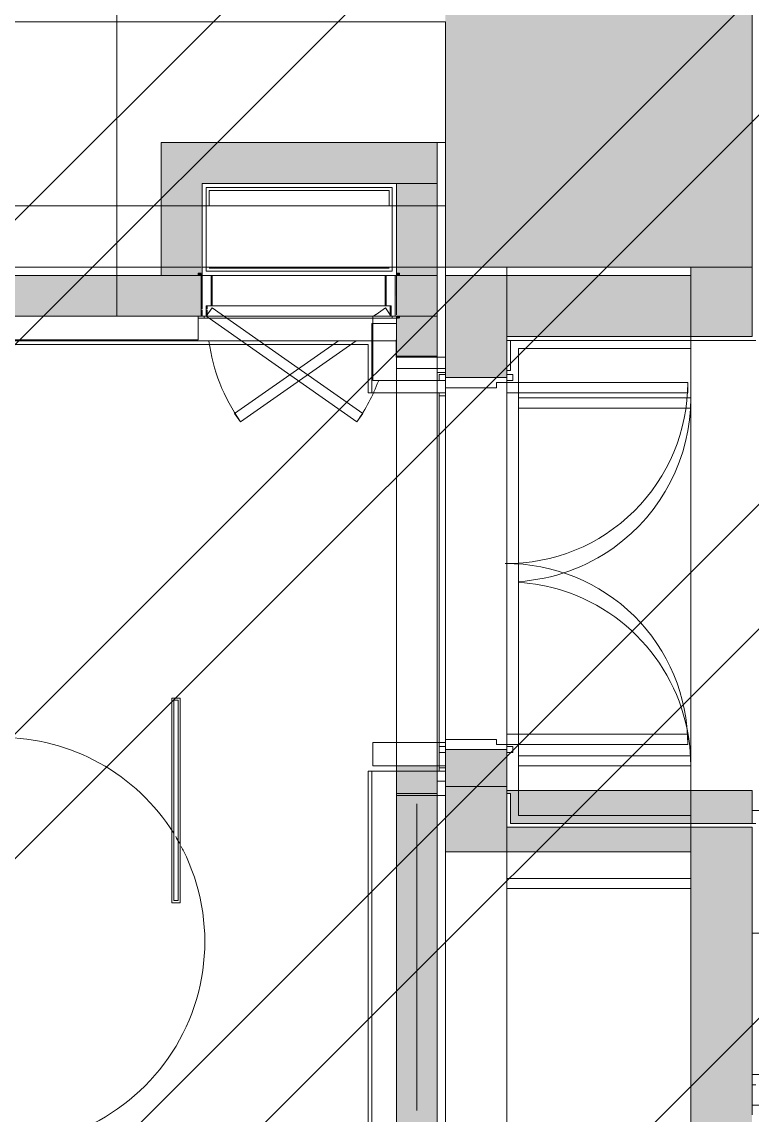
# Model space of a CAD drawing. Header units: millimetres. Extents: x -57519 to 497916, y -349472 to 446842.
# Drawn here: x 321881 to 325453, y 25959 to 31307 of the extents above; entities that cross this region are included whole.
import ezdxf

# ---------------------------------------------------------------- set-up
doc = ezdxf.new("R2010")
doc.units = ezdxf.units.MM
for name, color, linetype, lineweight in [('A-CLNG', 13, 'Continuous', 5), ('A-DETL-GENF', 92, 'Continuous', 5), ('A-DOOR', 31, 'Continuous', 5), ('A-DOOR-FRAM', 31, 'Continuous', 5), ('A-FLOR', 192, 'Continuous', 5), ('A-GLAZ', 151, 'Continuous', 5), ('A-WALL', 113, 'Continuous', 20), ('A-WALL-PATT', 111, 'Continuous', 20), ('E-LITE-EQPM', 33, 'Continuous', 5), ('S-COLS', 52, 'Continuous', 20)]:
    doc.layers.add(name, color=color, linetype=linetype, lineweight=lineweight)

# ---------------------------------------------------------------- blocks, each defined once
blk = doc.blocks.new('DLN-Access Panel__AP13_ - _AP13_ 900 x 1100 _WH_-16311033-SITE COVERAGE')
at = {"layer": 'A-DOOR'}
for p, q in [((-278.6, 220), (287.2, 616.2)), ((287.2, 616.2), (315.9, 575.3)), ((315.9, 575.3), (-191.4, 220)), ((-490, 100), (-490, 110)), ((-490, 110), (-490, 100)), ((-475, 110), (-485.3, 110)), ((-475, 110), (-485.3, 110)), ((-475, 100), (-490, 100)), ((-490, 100), (-475, 100)), ((-460.8, 100), (-470, 100)), ((-470, 100), (480, 100)), ((460, 100), (-460, 100)), ((-460, 100), (-450, 100)), ((-450, 100), (-460, 100)), ((-445.8, 94), (-450, 100)), ((-450, 100), (450, 100)), ((-355, 100), (-450, 100)), ((-421.3, 59), (-445.1, 93)), ((-375.8, 90.9), (-421.3, 59)), ((-362.8, 100), (-374.2, 92.1)), ((450, 100), (-355, 100)), ((450, 100), (460, 100)), ((460, 100), (450, 100)), ((475, 100), (460, 100)), ((490, 100), (480, 100)), ((480, 100), (490, 100)), ((-475, -100), (-490, -100)), ((-475, -100), (-490, -100)), ((-490, -110), (-490, -103)), ((-490, -103), (-490, -110)), ((475, -100), (-470, -100)), ((-460, -100), (-470, -100)), ((-425, -100), (-455, -100)), ((-455, -100), (455, -100)), ((-425, -100), (-455, -100)), ((425, -100), (-425, -100)), ((425, -100), (-425, -100)), ((455, -100), (425, -100)), ((455, -100), (425, -100)), ((475, -100), (460, -100)), ((490, -100), (480, -100)), ((490, -100), (480, -100)), ((490, -110), (490, -100)), ((490, -110), (490, -100)), ((-475, -110), (-490, -110)), ((-490, -110), (-475, -110)), ((490, -110), (479.9, -110)), ((479.9, -110), (490, -110))]:
    blk.add_line(p, q, dxfattribs=at)
for start, end in [(7.7602, 35), (359.5, 0.0074)]:
    blk.add_arc((-450, 100), 900, start, end, dxfattribs=at)
at = {"layer": 'A-DOOR-FRAM'}
for p, q in [((-475, 93.9), (-475, -100)), ((-475, 93.9), (-475, -100)), ((-470, 100), (-460.8, 100)), ((475, 100), (-470, 100)), ((-460, 100), (-450, 100)), ((-450, 94.1), (-450, 100)), ((-450, 100), (450, 100)), ((-450, 94.1), (-450, 100)), ((-450, 100), (450, 100)), ((-450, 100), (450, 100)), ((-450, 50), (-450, 93.2)), ((-450, 50), (-450, 93.2)), ((450, 70.3), (450, 100)), ((450, 100), (460, 100)), ((450, 100), (450, 70.3)), ((450, 50), (450, 65.8)), ((450, 65.8), (450, 50)), ((460, 100), (475, 100)), ((475, 100), (475, 69.7)), ((475, 69.7), (475, 100)), ((475, 65), (475, -100)), ((475, -100), (475, 65)), ((-450, 50), (-425, 50)), ((450, 50), (-450, 50)), ((-425, -100), (-425, 50)), ((-425, 50), (425, 50)), ((-425, -100), (-425, 50)), ((425, 50), (-425, 50)), ((-425, 50), (425, 50)), ((425, -100), (425, 50)), ((425, 50), (425, -100)), ((425, 50), (450, 50)), ((-470, -100), (475, -100)), ((-470, -100), (-460, -100)), ((-455, -100), (-425, -100)), ((-425, -100), (425, -100)), ((425, -100), (-425, -100)), ((-425, -100), (425, -100)), ((425, -100), (455, -100)), ((460, -100), (475, -100))]:
    blk.add_line(p, q, dxfattribs=at)
blk = doc.blocks.new('DLN-Double Door__X03_ - _M32_1800 x 2000 _WH_-16954914-SITE COVERAGE')
at = {"layer": 'A-DOOR'}
for p, q in [((-900, 208), (-900, 1050)), ((-850, 1050), (-850, 208)), ((850, 1050), (850, 208)), ((900, 208), (900, 1050)), ((-850, 150), (-900, 150)), ((850, 150), (900, 150))]:
    blk.add_line(p, q, dxfattribs=at)
for centre, start, end in [((-900, 150), 35.7, 90), ((900, 150), 90, 162.4), ((-900, 150), 3.7572, 35.7), ((900, 150), 162.4, 176.2428)]:
    blk.add_arc(centre, 900, start, end, dxfattribs=at)
at = {"layer": 'A-DOOR-FRAM'}
for p, q in [((-926.3, 150), (-940, 150)), ((820, 150), (-940, 150)), ((-910, 150), (-925, 150)), ((-925, 150), (820, 150)), ((-900, 150), (-925, 150)), ((-910, 150), (820, 150)), ((820, 150), (-900, 150)), ((940, 150), (820, 150)), ((820, 150), (910, 150)), ((820, 150), (925, 150)), ((900, 150), (820, 150)), ((900, 150), (925, 150)), ((910, 150), (925, 150)), ((925, 150), (940, 150)), ((-910, -150), (-910, -180)), ((-910, -150), (-910, -180)), ((910, -180), (910, -151.3)), ((910, -180), (910, -151.3)), ((-910, -180), (-925, -180)), ((925, -180), (-925, -180)), ((-910, -180), (910, -180)), ((910, -180), (925, -180))]:
    blk.add_line(p, q, dxfattribs=at)
blk = doc.blocks.new('DLN_Gate Door-01 - DLN_Gate Door-01-12661659-SITE COVERAGE')
at = {"layer": 'A-DOOR'}
for start, end in [(81.8182, 114.5455), (16.3636, 81.8182), (114.5455, 117.7938), (122.055, 180), (118.8591, 120.9897), (0, 16.3636)]:
    blk.add_arc((499.4, 75), 998.2, start, end, dxfattribs=at)
blk = doc.blocks.new('Family4 - Family4-12372466-SITE COVERAGE')
at = {"layer": 'E-LITE-EQPM'}
for p, q in [((-20, 500), (-20, -500)), ((20, 500), (-20, 500)), ((-10, -490), (-10, 490)), ((-10, 490), (10, 490)), ((10, 490), (10, -490)), ((20, -500), (20, 500)), ((-20, -500), (20, -500)), ((10, -490), (-10, -490))]:
    blk.add_line(p, q, dxfattribs=at)
blk = doc.blocks.new('DLN-Access Panel__AP13_ - _AP13_ 900 x 1100 _WH_-16310694-SITE COVERAGE')
at = {"layer": 'A-DOOR'}
for p, q in [((-490, 100), (-490, 110)), ((-490, 110), (-490, 100)), ((-470, 110), (-490, 110)), ((-490, 110), (-474.9, 110)), ((490, 110), (480, 110)), ((480, 110), (490, 110)), ((490, 100), (490, 110)), ((490, 100), (490, 110)), ((-490, 100), (-470, 100)), ((-490, 100), (-475, 100)), ((-470, 100), (-460, 100)), ((460, 100), (-460, 100)), ((-460, 100), (-425, 100)), ((-460, 100), (-450, 100)), ((-450, 100), (-425, 100)), ((-425, 100), (425, 100)), ((-425, 100), (425, 100)), ((425, 100), (460, 100)), ((425, 100), (450, 100)), ((450, 100), (460, 100)), ((460, 100), (475, 100)), ((480, 100), (490, 100)), ((480, 100), (490, 100)), ((-490, -110), (-490, -100)), ((490, -100), (-490, -100)), ((-490, -100), (-475, -100)), ((-475, -100), (-460, -100)), ((-460, -100), (-460, -110)), ((-460, -100), (460, -100)), ((-450, -100), (-460, -100)), ((-460, -110), (-460, -100)), ((-460, -100), (-450, -100)), ((-421.3, -59), (-450, -100)), ((-450, -100), (-435.7, -110)), ((364.9, -100), (-450, -100)), ((-450, -100), (364.9, -100)), ((-348.5, -110), (-421.3, -59)), ((379.9, -100), (364.9, -100)), ((364.9, -100), (379.9, -100)), ((450, -100), (379.9, -100)), ((379.9, -100), (450, -100)), ((460, -100), (450, -100)), ((450, -100), (460, -100)), ((460, -100), (460, -110)), ((460, -100), (475, -100)), ((480, -100), (490, -100)), ((490, -110), (490, -100)), ((490, -110), (490, -100)), ((-490, -110), (490, -110)), ((-490, -110), (-460, -110)), ((460, -110), (-460, -110)), ((-460, -110), (364.9, -110)), ((-460, -110), (364.9, -110)), ((-435.7, -110), (287.2, -616.2)), ((315.9, -575.3), (-348.5, -110)), ((480, -110), (490, -110)), ((287.2, -616.2), (315.9, -575.3))]:
    blk.add_line(p, q, dxfattribs=at)
for start, end in [(359.9926, 0.5), (325, 339.3248)]:
    blk.add_arc((-450, -100), 900, start, end, dxfattribs=at)
at = {"layer": 'A-DOOR-FRAM'}
for p, q in [((-475, 100), (-475, -100)), ((-475, 100), (-475, -100)), ((-460, 100), (-470, 100)), ((-425, 100), (-460, 100)), ((-425, -50), (-425, 100)), ((-425, -50), (-425, 100)), ((-425, 100), (425, 100)), ((425, 100), (-425, 100)), ((425, 100), (-425, 100)), ((425, -50), (425, 100)), ((425, 100), (425, -50)), ((460, 100), (425, 100)), ((475, 100), (460, 100)), ((475, 100), (475, -100)), ((475, -100), (475, 100)), ((-450, -100), (-450, -50)), ((-450, -100), (-450, -50)), ((-450, -50), (450, -50)), ((-425, -50), (-450, -50)), ((425, -50), (-425, -50)), ((-425, -50), (425, -50)), ((425, -50), (-425, -50)), ((450, -50), (425, -50)), ((450, -100), (450, -50)), ((450, -50), (450, -100)), ((-475, -100), (475, -100)), ((-460, -100), (-475, -100)), ((-450, -100), (-460, -100)), ((450, -100), (-450, -100)), ((364.9, -100), (-450, -100)), ((364.9, -100), (-450, -100)), ((379.9, -100), (364.9, -100)), ((379.9, -100), (364.9, -100)), ((450, -100), (379.9, -100)), ((450, -100), (379.9, -100)), ((460, -100), (450, -100)), ((475, -100), (460, -100))]:
    blk.add_line(p, q, dxfattribs=at)
blk = doc.blocks.new('DLN-Double Door__X03_ - _M52_1800 x 2450 _WH_-16954923-SITE COVERAGE')
at = {"layer": 'A-DOOR'}
for p, q in [((-835, -150), (-885, -150)), ((-885, -150), (-885, -1035)), ((-835, -1035), (-835, -150)), ((835, -150), (885, -150)), ((835, -1035), (835, -150)), ((885, -150), (885, -1035)), ((-885, -1035), (-835, -1035)), ((885, -1035), (835, -1035))]:
    blk.add_line(p, q, dxfattribs=at)
for centre, start, end in [((-885, -150), 270, 0.5), ((885, -150), 179.5, 270)]:
    blk.add_arc(centre, 885, start, end, dxfattribs=at)
at = {"layer": 'A-DOOR-FRAM'}
for p, q in [((-895, 180), (-925, 180)), ((-925, 180), (-925, 150)), ((-895, 150), (-895, 180)), ((925, 180), (895, 180)), ((895, 180), (895, 150)), ((925, 150), (925, 180)), ((-925, 150), (-895, 150)), ((-895, 150), (-910, 150)), ((-860, 150), (-910, 150)), ((-910, 150), (-910, -150)), ((-910, -150), (-910, 150)), ((-895, 150), (-910, 150)), ((-875, 150), (-890, 150)), ((-860, 150), (-875, 150)), ((-860, -100), (-860, 150)), ((-860, 150), (-860, -100)), ((860, 150), (860, -100)), ((910, 150), (860, 150)), ((860, -100), (860, 150)), ((860, 150), (895, 150)), ((895, 150), (925, 150)), ((895, 150), (910, 150)), ((895, 150), (910, 150)), ((910, 150), (925, 150)), ((910, -150), (910, 150)), ((910, 150), (910, -150)), ((-885, -150), (-885, -100)), ((-885, -100), (-860, -100)), ((-885, -100), (-860, -100)), ((-885, -100), (-885, -150)), ((860, -100), (885, -100)), ((885, -100), (860, -100)), ((885, -100), (885, -150)), ((885, -150), (885, -100)), ((-895, -150), (-925, -150)), ((-925, -150), (-925, -180)), ((-925, -180), (-925, -150)), ((-925, -150), (-910, -150)), ((-910, -150), (-895, -150)), ((-910, -150), (-885, -150)), ((-910, -150), (-895, -150)), ((-895, -180), (-895, -150)), ((-895, -150), (-895, -180)), ((-895, -150), (-885, -150)), ((885, -150), (910, -150)), ((895, -150), (885, -150)), ((925, -150), (895, -150)), ((895, -150), (895, -180)), ((910, -150), (895, -150)), ((895, -180), (895, -150)), ((910, -150), (895, -150)), ((925, -150), (910, -150)), ((925, -180), (925, -150)), ((925, -150), (925, -180)), ((-925, -180), (-895, -180)), ((-895, -180), (-925, -180)), ((895, -180), (925, -180)), ((895, -180), (925, -180))]:
    blk.add_line(p, q, dxfattribs=at)
blk = doc.blocks.new('DLN_Louvre - 1600x500_WH_-15604522-SITE COVERAGE')
at = {"layer": 'A-GLAZ'}
blk.add_line((-750, 0), (750, 0), dxfattribs=at)

msp = doc.modelspace()

# ---------------------------------------------------------------- hatches: boundary and pattern name
at = {"layer": 'A-DETL-GENF'}
h = msp.add_hatch(dxfattribs=at)
h.set_pattern_fill('FP_40', color=250, style=0, pattern_type=2)
h.set_pattern_definition([(45, (248763.4, 0), (-1257.236, 1257.236), []), (45, (248763.4, 1905), (-1257.236, 1257.236), [])])
h.paths.add_polyline_path([(325750.1, -8642.5), (328562.7, -8642.5), (328562.7, 4657.5), (341312.7, 4657.5), (341312.7, 30557.5), (342712.7, 30557.5), (342712.7, 48907.7), (339962.7, 48907.7), (339962.7, 52157.5), (338962.7, 52157.5), (338962.7, 53757.5), (297512.7, 53757.5), (297512.7, 52247.5), (286277.7, 52247.5), (286277.7, 34407.5), (285902.7, 34407.5), (285902.7, 7407.5), (286277.7, 7407.5), (286277.7, -2267.5), (315555.2, -2267.5), (315555.2, -8642.5), (321257.1, -8642.5)], flags=0)
at = {"layer": 'A-WALL-PATT', "lineweight": 5, "transparency": 33554560}
for points in [[(322742.7, 30067.5), (322742.7, 30077.5), (322762.7, 30082.7), (322762.7, 30717.5), (322562.7, 30717.5), (322562.7, 30067.5)], [(322762.7, 30517.5), (323712.7, 30517.5), (323712.7, 30717.5), (322762.7, 30717.5), (322762.7, 30671.5)], [(323722.7, 30067.5), (323912.7, 30067.5), (323912.7, 30717.5), (323712.7, 30717.5), (323712.7, 30077.5), (323722.7, 30077.5)], [(322757.7, 30067.5), (322762.7, 30067.5), (322757.7, 30077.5), (322742.7, 30077.5), (322742.7, 30067.5)], [(323722.7, 30067.5), (323722.7, 30077.5), (323712.7, 30077.5), (323712.7, 30067.5)], [(324346, 29767.5), (325152.7, 29767.5), (325152.7, 30067.5), (323952.7, 30067.5), (323952.7, 29767.5), (324252.7, 29767.5)], [(323712.7, 29667.5), (323912.7, 29667.5), (323912.7, 29867.5), (323722.7, 29867.5), (323722.7, 29857.5), (323712.7, 29857.5), (323712.7, 29752.5)], [(323722.7, 29857.5), (323722.7, 29867.5), (323712.7, 29867.5), (323712.7, 29857.5)], [(323712.7, 11797.5), (323912.7, 11797.5), (323912.7, 27667.5), (323712.7, 27667.5), (323712.7, 11829.1)], [(324626.8, 27247.5), (325452.7, 27247.5), (325452.7, 27367.5), (324252.7, 27367.5), (324252.7, 27532.5), (324270.7, 27532.5), (324270.7, 27385.5), (325452.7, 27385.5), (325452.7, 27547.5), (323952.7, 27547.5), (323952.7, 27247.5), (324270.7, 27247.5)], [(325452.7, 25440.8), (325452.7, 27247.5), (325152.7, 27247.5), (325152.7, 25440.8), (325188.5, 25440.8)]]:
    msp.add_hatch(color=253, dxfattribs=at).paths.add_polyline_path(points, flags=0)
h = msp.add_hatch(color=253, dxfattribs=at)
h.paths.add_polyline_path([(312271, 29867.5), (316840.2, 29867.5), (316840.2, 30067.5), (311752.7, 30067.5), (311752.7, 29867.5)], flags=0)
h.paths.add_polyline_path([(323912.7, 29867.5), (323912.7, 30067.5), (323707.7, 30067.5), (323712.7, 29867.5), (323784.4, 29867.5)], flags=0)
h.paths.add_polyline_path([(317450.2, 29867.5), (322757.7, 29867.5), (322757.7, 30067.5), (317450.2, 30067.5)], flags=0)
at = {"layer": 'A-WALL-PATT', "lineweight": 5, "transparency": 33554432}
msp.add_hatch(color=253, dxfattribs=at).paths.add_polyline_path([(325452.7, 29767.5), (325452.7, 30107.5), (325152.7, 30107.5), (325152.7, 29767.5), (325188.5, 29767.5)], flags=0)
at = {"layer": 'A-WALL-PATT', "lineweight": 5, "transparency": 33554560}
h = msp.add_hatch(color=253, dxfattribs=at)
h.paths.add_polyline_path([(324065.2, 27547.5), (324252.7, 27547.5), (324252.7, 27747.5), (323952.7, 27747.5), (323952.7, 27547.5)], flags=0)
h.paths.add_polyline_path([(323952.7, 29567.5), (324252.7, 29567.5), (324252.7, 29767.5), (323952.7, 29767.5), (323952.7, 29582.5)], flags=0)
at = {"layer": 'S-COLS', "transparency": 33554432}
msp.add_hatch(color=9, dxfattribs=at).paths.add_polyline_path([(323952.7, 30107.5), (325452.7, 30107.5), (325452.7, 31607.5), (323952.7, 31607.5), (323952.7, 30377.1)], flags=0)

# ---------------------------------------------------------------- linework, layer by layer
at = {"layer": 'A-CLNG'}
for p, q in [((325452.7, 30657.5), (325452.7, 30107.5)), ((325452.7, 29767.5), (325452.7, 30107.5)), ((324252.7, 27532.5), (324252.7, 29493.8)), ((325452.7, 26107.5), (325452.7, 27367.5)), ((327602.7, 26007.5), (325452.7, 26007.5)), ((325452.7, 25960.9), (325452.7, 26007.5))]:
    msp.add_line(p, q, dxfattribs=at)
at = {"layer": 'A-FLOR'}
for p, q in [((325452.7, 33732.5), (325452.7, 30992.7)), ((325452.7, 30992.7), (325452.7, 31554.7)), ((323952.7, 30107.5), (323952.7, 31307.5)), ((325452.7, 30992.1), (325452.7, 30807.5)), ((325452.7, 30657.5), (325452.7, 30992.1)), ((323912.7, 30717.5), (323952.7, 30717.5)), ((323952.7, 30717.5), (323952.7, 23040.8)), ((325452.7, 30657.5), (325452.7, 30107.5)), ((322762.7, 30517.5), (322762.7, 30377.1)), ((323712.7, 30087.5), (323712.7, 30517.5)), ((325452.7, 30457.5), (325452.7, 29788.2)), ((322761.5, 30407.5), (316290.2, 30407.5)), ((323952.7, 30407.5), (322762.7, 30407.5)), ((316290.2, 30107.5), (322758.2, 30107.5)), ((317340.2, 30067.5), (322757.7, 30067.5)), ((324252.7, 30107.5), (322762.7, 30107.5)), ((322762.7, 30067.5), (323707.7, 30067.5)), ((323712.7, 30067.5), (323912.7, 30067.5)), ((325152.7, 30107.5), (323952.7, 30107.5)), ((324252.7, 23040.8), (324252.7, 30107.5)), ((325452.7, 30107.5), (325152.7, 30107.5)), ((325152.7, 30107.5), (325152.7, 29767.5)), ((325152.7, 30067.5), (325152.7, 30082.7)), ((325452.7, 30107.5), (325452.7, 29788.2)), ((316840.2, 29867.5), (323707.7, 29867.5)), ((323707.7, 29867.5), (317450.2, 29867.5)), ((323712.7, 23040.8), (323712.7, 29752.5)), ((325152.7, 29767.5), (325152.7, 23040.8)), ((325452.7, 29767.5), (325152.7, 29767.5)), ((323912.7, 29667.5), (323912.7, 29592.5)), ((323952.7, 29667.5), (323952.7, 27767.5)), ((323952.7, 29592.5), (323912.7, 29592.5)), ((323952.7, 27667.5), (323952.7, 29592.5)), ((324252.7, 29567.5), (323952.7, 29567.5)), ((324252.7, 29507.5), (324252.7, 29493.8)), ((323952.7, 27747.5), (323952.7, 27762.5)), ((323952.7, 27727.4), (323952.7, 27567.5)), ((323912.7, 27592.5), (323912.7, 9397.5)), ((323912.7, 27592.5), (323952.7, 27592.5)), ((323952.7, 27567.5), (324252.7, 27567.5)), ((324252.7, 27547.5), (325452.7, 27547.5)), ((325452.7, 27547.5), (325452.7, 27385.5)), ((336802.7, 27449.5), (325452.7, 27449.5)), ((325452.7, 27367.5), (325452.7, 26157.5)), ((325452.7, 27367.5), (325452.7, 26107.5)), ((325152.7, 27117.5), (324252.7, 27117.5)), ((336802.7, 26849.5), (325452.7, 26849.5)), ((325452.7, 26661.9), (325452.7, 25960.9)), ((325452.7, 26007.5), (325452.7, 26007.5))]:
    msp.add_line(p, q, dxfattribs=at)
at = {"layer": 'A-FLOR', "color": 254}
for p, q in [((322345.1, 30345.8), (322345.1, 31607.5)), ((322345.1, 29867.5), (322345.1, 30344))]:
    msp.add_line(p, q, dxfattribs=at)
at = {"layer": 'A-WALL', "lineweight": 5}
for p, q in [((317890.2, 31307.5), (322702.7, 31307.5)), ((322562.7, 30717.5), (322562.7, 30067.5)), ((323912.7, 30717.5), (322562.7, 30717.5)), ((323912.7, 29667.5), (323912.7, 30717.5)), ((325452.7, 30107.5), (325452.7, 30657.5)), ((322762.7, 30517.5), (323912.7, 30517.5)), ((323692.7, 30497.5), (322782.7, 30497.5)), ((322782.7, 30497.5), (322782.7, 30087.5)), ((323692.7, 30087.5), (323692.7, 30497.5)), ((322797.7, 30482.5), (322797.7, 30407.5)), ((323677.7, 30482.5), (322797.7, 30482.5)), ((323677.7, 30407.5), (323677.7, 30482.5)), ((322762.7, 30067.5), (322762.7, 30377.1)), ((323912.7, 30067.5), (316290.2, 30067.5)), ((322757.7, 29867.5), (322757.7, 30067.5)), ((322762.7, 29902.5), (322762.7, 30067.5)), ((322782.7, 30087.5), (323692.7, 30087.5)), ((322782.7, 30087.5), (323692.7, 30087.5)), ((323692.7, 30067.5), (322782.7, 30067.5)), ((322797.7, 30102.5), (323677.7, 30102.5)), ((323707.7, 30067.5), (323707.7, 29867.5)), ((323712.7, 30087.5), (323712.7, 30067.5)), ((323712.7, 30067.5), (323712.7, 29873.6)), ((323912.7, 30067.5), (323912.7, 29672.5)), ((325152.7, 30067.5), (323952.7, 30067.5)), ((323952.7, 30067.5), (323952.7, 29667.5)), ((325152.7, 30082.7), (325152.7, 30067.5)), ((325452.7, 29767.5), (325452.7, 30107.5)), ((322762.7, 29867.5), (322762.7, 29897.8)), ((307477.7, 29867.5), (323912.7, 29867.5)), ((323712.7, 29752.5), (323712.7, 29867.5)), ((323592.7, 29492.5), (323592.7, 29832.5)), ((323712.7, 29832.5), (323592.7, 29832.5)), ((323712.7, 29832.5), (323712.7, 29672.5)), ((323712.7, 29747.5), (316290.2, 29747.5)), ((323712.7, 29767.5), (323712.7, 29667.5)), ((324252.7, 29767.5), (325152.7, 29767.5)), ((324252.7, 29507.5), (324252.7, 29767.5)), ((325470.7, 29749.5), (324252.7, 29749.5)), ((324270.7, 29749.5), (324270.7, 29602.5)), ((323574.7, 29729.5), (316290.2, 29729.5)), ((323574.7, 29492.5), (323574.7, 29729.5)), ((325152.7, 29709.5), (324310.7, 29709.5)), ((324310.7, 29709.5), (324310.7, 27425.5)), ((325152.7, 29709.5), (325152.7, 29493.8)), ((323912.7, 29672.5), (323712.7, 29672.5)), ((323712.7, 29667.5), (323712.7, 21532.5)), ((323912.7, 29612.5), (323912.7, 29667.5)), ((323912.7, 11797.5), (323912.7, 29667.5)), ((323712.7, 29612.5), (323912.7, 29612.5)), ((323912.7, 29612.5), (323952.7, 29612.5)), ((324270.7, 29602.5), (324252.7, 29602.5)), ((323912.7, 29492.5), (323574.7, 29492.5)), ((323952.7, 29492.5), (323914.7, 29492.5)), ((324252.7, 27747.5), (323952.7, 27747.5)), ((323952.7, 27667.5), (323952.7, 27247.5)), ((323574.7, 23840.8), (323574.7, 27642.5)), ((323574.7, 27642.5), (323912.7, 27642.5)), ((323592.7, 23840.8), (323592.7, 27642.5)), ((323912.7, 27642.5), (323951.7, 27642.5)), ((325452.7, 27385.5), (325452.7, 27547.5)), ((323912.7, 27532.2), (323712.7, 27532.2)), ((323912.7, 27522.5), (323712.7, 27522.5)), ((323952.7, 27522.5), (323912.7, 27522.5)), ((324252.7, 27367.5), (324252.7, 27532.5)), ((324270.7, 27532.5), (324252.7, 27532.5)), ((324270.7, 27532.5), (324270.7, 27385.5)), ((324270.7, 27385.5), (325470.7, 27385.5)), ((324310.7, 27425.5), (325152.7, 27425.5)), ((324252.7, 27367.5), (324252.7, 27367.5)), ((325452.7, 27367.5), (324252.7, 27367.5)), ((325452.7, 26661.9), (325452.7, 27367.5)), ((325452.7, 26107.5), (325452.7, 27367.5)), ((323952.7, 27247.5), (325152.7, 27247.5)), ((325152.7, 27247.5), (325152.7, 25440.8)), ((324252.7, 27067.5), (325152.7, 27067.5)), ((327602.7, 26157.5), (325452.7, 26157.5)), ((325452.7, 26107.5), (325470.7, 26107.5)), ((327602.7, 26007.5), (325452.7, 26007.5))]:
    msp.add_line(p, q, dxfattribs=at)
at = {"layer": 'A-WALL', "color": 53}
for p, q in [((322702.7, 31307.5), (323952.7, 31307.5)), ((325152.7, 30107.5), (325152.7, 30067.5))]:
    msp.add_line(p, q, dxfattribs=at)
at = {"layer": 'A-WALL', "color": 10, "lineweight": 5}
msp.add_line((325452.7, 30107.5), (325152.7, 30107.5), dxfattribs=at)
at = {"layer": 'A-WALL', "color": 254, "lineweight": 5}
msp.add_line((325152.7, 30067.5), (325152.7, 29767.5), dxfattribs=at)
at = {"layer": 'A-WALL', "lineweight": 18}
for p, q in [((322742.7, 29867.5), (321381.5, 29867.5)), ((322742.7, 29752.5), (322742.7, 29867.5)), ((323597.6, 29867.5), (323597.6, 29552.5)), ((323707.7, 29867.5), (323597.6, 29867.5)), ((321381.5, 29752.5), (322742.7, 29752.5)), ((323712.6, 29667.5), (323712.6, 29752.5)), ((323952.7, 29667.5), (323712.6, 29667.5)), ((323597.6, 29552.5), (323952.7, 29552.5)), ((323952.7, 29552.5), (323952.7, 29567.5)), ((323952.7, 27782.5), (323597.6, 27782.5)), ((323597.6, 27782.5), (323597.6, 27667.5)), ((323952.7, 27747.5), (323952.7, 27782.5)), ((323597.6, 27667.5), (323952.7, 27667.5))]:
    msp.add_line(p, q, dxfattribs=at)
at = {"layer": 'S-COLS', "color": 53}
for p, q in [((325452.7, 30457.5), (325452.7, 31607.5)), ((323952.7, 31307.5), (323952.7, 30107.5)), ((323952.7, 30107.5), (325152.7, 30107.5))]:
    msp.add_line(p, q, dxfattribs=at)
at = {"layer": 'S-COLS', "color": 253, "lineweight": 5}
for p, q in [((323952.7, 30107.5), (323952.7, 31307.5)), ((325452.7, 30607.5), (325452.7, 30457.5)), ((325452.7, 30457.5), (325452.7, 30107.5)), ((325152.7, 30107.5), (323952.7, 30107.5)), ((325452.7, 30107.5), (325152.7, 30107.5))]:
    msp.add_line(p, q, dxfattribs=at)

# ---------------------------------------------------------------- block references
at = {"layer": 'A-DOOR'}
msp.add_blockref('DLN-Access Panel__AP13_ - _AP13_ 900 x 1100 _WH_-16310694-SITE COVERAGE', (323232.7, 29967.5), dxfattribs=at)
for name, p, rotation in [('DLN-Access Panel__AP13_ - _AP13_ 900 x 1100 _WH_-16311033-SITE COVERAGE', (323237.7, 29967.5), 180), ('DLN-Double Door__X03_ - _M52_1800 x 2450 _WH_-16954923-SITE COVERAGE', (324102.7, 28657.5), 89.99999999999997), ('DLN-Double Door__X03_ - _M32_1800 x 2000 _WH_-16954914-SITE COVERAGE', (324102.7, 28567.5), 269.9999999999999), ('DLN_Gate Door-01 - DLN_Gate Door-01-12661659-SITE COVERAGE', (321702.7, 27307.5), 270)]:
    msp.add_blockref(name, p, dxfattribs=dict(at, rotation=rotation))
at = {"layer": 'A-GLAZ', "rotation": 269.9999999999999}
msp.add_blockref('DLN_Louvre - 1600x500_WH_-15604522-SITE COVERAGE', (323812.7, 26732.2), dxfattribs=at)
at = {"layer": 'E-LITE-EQPM', "rotation": 180}
msp.add_blockref('Family4 - Family4-12372466-SITE COVERAGE', (322635.2, 27498.5), dxfattribs=at)

doc.saveas('drawing.dxf')
